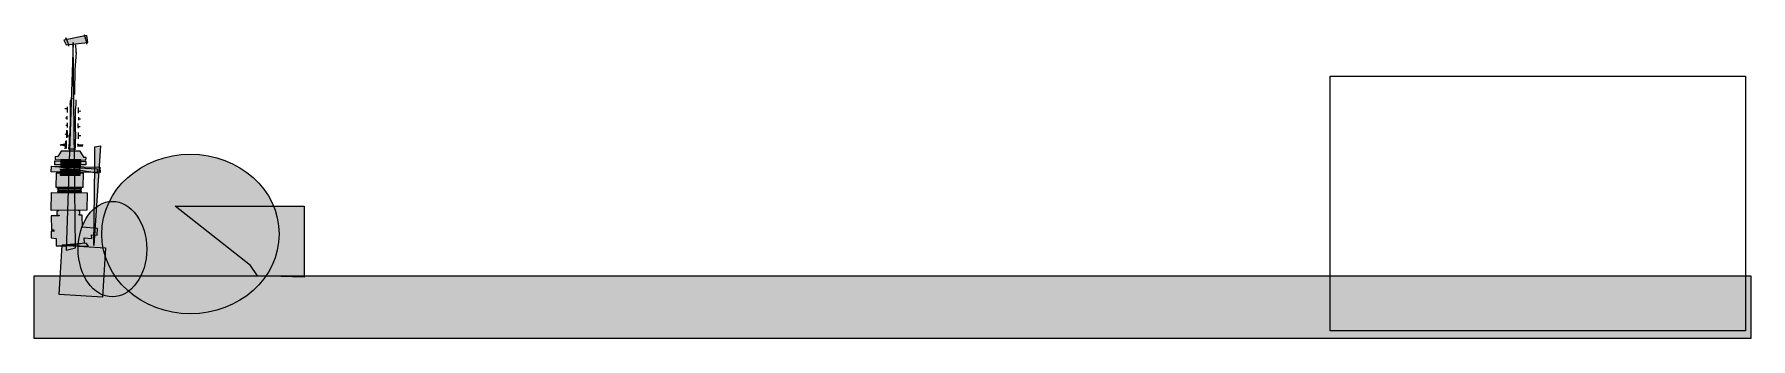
# Model space of a CAD drawing. Extents: x -1 to 1366, y -300 to -58.
import ezdxf

# ---------------------------------------------------------------- set-up
doc = ezdxf.new("R2010")
doc.units = 0
doc.header["$MEASUREMENT"] = 0
doc.layers.add('Layer 1', color=7, linetype='Continuous', lineweight=0)
picture_1 = doc.add_image_def('image1.png', size_in_pixel=(1207, 740))

msp = doc.modelspace()

# ---------------------------------------------------------------- hatches: boundary and pattern name
at = {"layer": 'Layer 1', "true_color": 0x000000, "transparency": 33554687}
h = msp.add_hatch(color=18, dxfattribs=at)
h.dxf.hatch_style = 2
h.paths.add_polyline_path([(24.4, -66), (41.7, -64.2), (40.8, -58.7), (22.6, -62.3)])
h = msp.add_hatch(color=18, dxfattribs=at)
h.dxf.hatch_style = 2
edge = h.paths.add_edge_path()
edge.add_spline(control_points=[(23.8, -60.2), (24.1, -60.8), (24.3, -61.3), (24.5, -61.8), (25.3, -63.5), (26.1, -65.3), (26.1, -67.1)], knot_values=[0, 0, 0, 0, 1, 1, 1, 2, 2, 2, 2], degree=3, periodic=0)
edge.add_line((26.1, -67.1), (23.8, -60.2))
h = msp.add_hatch(color=18, dxfattribs=at)
h.dxf.hatch_style = 2
h.paths.add_polyline_path([(29.9, -64.2), (24.4, -229.6), (31.7, -227.7)])
h = msp.add_hatch(color=18, dxfattribs=at)
h.dxf.hatch_style = 2
edge = h.paths.add_edge_path()
edge.add_spline(control_points=[(31.9, -66), (31.9, -68.1), (32, -70.2), (32, -72.4)], knot_values=[0, 0, 0, 0, 1, 1, 1, 1], degree=3, periodic=0)
edge.add_line((32, -72.4), (31.9, -66))
h = msp.add_hatch(color=18, dxfattribs=at)
h.dxf.hatch_style = 2
edge = h.paths.add_edge_path()
edge.add_spline(control_points=[(38.8, -57.8), (39.5, -60.3), (40.1, -62.9), (40.6, -65.6)], knot_values=[0, 0, 0, 0, 1, 1, 1, 1], degree=3, periodic=0)
edge.add_line((40.6, -65.6), (38.8, -57.8))
h = msp.add_hatch(color=18, dxfattribs=at)
h.dxf.hatch_style = 2
edge = h.paths.add_edge_path()
edge.add_spline(control_points=[(32.3, -72.2), (31.4, -81.4), (31.2, -90.6), (31, -99.9), (30.9, -101.8), (30.9, -103.8), (30.9, -105.7)], knot_values=[0, 0, 0, 0, 1, 1, 1, 2, 2, 2, 2], degree=3, periodic=0)
edge.add_line((30.9, -105.7), (32.3, -72.2))
h = msp.add_hatch(color=18, dxfattribs=at)
h.dxf.hatch_style = 2
edge = h.paths.add_edge_path()
edge.add_spline(control_points=[(29.5, -108.5), (28.5, -109), (27.9, -110.1), (27.6, -111.3), (27.3, -112.4), (27.4, -113.6), (27.5, -114.7), (27.9, -122.5), (27.4, -130.2), (27, -138)], knot_values=[0, 0, 0, 0, 1, 1, 1, 2, 2, 2, 3, 3, 3, 3], degree=3, periodic=0)
edge.add_line((27, -138), (29.5, -108.5))
h = msp.add_hatch(color=18, dxfattribs=at)
h.dxf.hatch_style = 2
edge = h.paths.add_edge_path()
edge.add_spline(control_points=[(24.7, -117.1), (24.2, -117.1), (23.7, -117.1), (23.2, -117.1)], knot_values=[0, 0, 0, 0, 1, 1, 1, 1], degree=3, periodic=0)
edge.add_line((23.2, -117.1), (24.7, -117.1))
h = msp.add_hatch(color=18, dxfattribs=at)
h.dxf.hatch_style = 2
edge = h.paths.add_edge_path()
edge.add_spline(control_points=[(25, -122.9), (25, -123.8), (25, -124.7), (25, -125.6)], knot_values=[0, 0, 0, 0, 1, 1, 1, 1], degree=3, periodic=0)
edge.add_line((25, -125.6), (25, -122.9))
h = msp.add_hatch(color=18, dxfattribs=at)
h.dxf.hatch_style = 2
edge = h.paths.add_edge_path()
edge.add_spline(control_points=[(25.2, -115.4), (25.2, -116.9), (25.2, -118.4), (25.2, -119.9)], knot_values=[0, 0, 0, 0, 1, 1, 1, 1], degree=3, periodic=0)
edge.add_line((25.2, -119.9), (25.2, -115.4))
h = msp.add_hatch(color=18, dxfattribs=at)
h.dxf.hatch_style = 2
edge = h.paths.add_edge_path()
edge.add_spline(control_points=[(32, -109.8), (32.3, -112.5), (31.8, -115.2), (31.6, -117.9), (31.4, -120.4), (31.5, -122.8), (31.5, -125.3), (31.7, -132.9), (31.7, -140.5), (31.6, -148.1)], knot_values=[0, 0, 0, 0, 1, 1, 1, 2, 2, 2, 3, 3, 3, 3], degree=3, periodic=0)
edge.add_line((31.6, -148.1), (32, -109.8))
h = msp.add_hatch(color=18, dxfattribs=at)
h.dxf.hatch_style = 2
edge = h.paths.add_edge_path()
edge.add_spline(control_points=[(34, -116), (34, -117.6), (34, -119.1), (34, -120.6)], knot_values=[0, 0, 0, 0, 1, 1, 1, 1], degree=3, periodic=0)
edge.add_line((34, -120.6), (34, -116))
h = msp.add_hatch(color=18, dxfattribs=at)
h.dxf.hatch_style = 2
edge = h.paths.add_edge_path()
edge.add_spline(control_points=[(34.8, -118.8), (35.2, -118.7), (35.5, -118.8), (35.9, -118.9)], knot_values=[0, 0, 0, 0, 1, 1, 1, 1], degree=3, periodic=0)
edge.add_line((35.9, -118.9), (34.8, -118.8))
h = msp.add_hatch(color=18, dxfattribs=at)
h.dxf.hatch_style = 2
edge = h.paths.add_edge_path()
edge.add_spline(control_points=[(24.9, -124.6), (24.5, -124.6), (24.2, -124.6), (23.9, -124.6)], knot_values=[0, 0, 0, 0, 1, 1, 1, 1], degree=3, periodic=0)
edge.add_line((23.9, -124.6), (24.9, -124.6))
h = msp.add_hatch(color=18, dxfattribs=at)
h.dxf.hatch_style = 2
edge = h.paths.add_edge_path()
edge.add_spline(control_points=[(24.9, -130.3), (24.6, -130.3), (24.3, -130.3), (24, -130.3)], knot_values=[0, 0, 0, 0, 1, 1, 1, 1], degree=3, periodic=0)
edge.add_line((24, -130.3), (24.9, -130.3))
h = msp.add_hatch(color=18, dxfattribs=at)
h.dxf.hatch_style = 2
edge = h.paths.add_edge_path()
edge.add_spline(control_points=[(24.6, -134.3), (24.6, -136.3), (24.5, -138.2), (24.6, -140.2)], knot_values=[0, 0, 0, 0, 1, 1, 1, 1], degree=3, periodic=0)
edge.add_line((24.6, -140.2), (24.6, -134.3))
h = msp.add_hatch(color=18, dxfattribs=at)
h.dxf.hatch_style = 2
edge = h.paths.add_edge_path()
edge.add_spline(control_points=[(24.9, -134.1), (25.2, -136), (25.4, -137.8), (25.4, -139.7)], knot_values=[0, 0, 0, 0, 1, 1, 1, 1], degree=3, periodic=0)
edge.add_line((25.4, -139.7), (24.9, -134.1))
h = msp.add_hatch(color=18, dxfattribs=at)
h.dxf.hatch_style = 2
edge = h.paths.add_edge_path()
edge.add_spline(control_points=[(25.2, -128.3), (25.2, -129.5), (25.2, -130.6), (25.2, -131.8)], knot_values=[0, 0, 0, 0, 1, 1, 1, 1], degree=3, periodic=0)
edge.add_line((25.2, -131.8), (25.2, -128.3))
h = msp.add_hatch(color=18, dxfattribs=at)
h.dxf.hatch_style = 2
edge = h.paths.add_edge_path()
edge.add_spline(control_points=[(33.5, -131.5), (34.2, -131.2), (34.9, -131.1), (35.5, -131.2)], knot_values=[0, 0, 0, 0, 1, 1, 1, 1], degree=3, periodic=0)
edge.add_line((35.5, -131.2), (33.5, -131.5))
h = msp.add_hatch(color=18, dxfattribs=at)
h.dxf.hatch_style = 2
edge = h.paths.add_edge_path()
edge.add_spline(control_points=[(33.7, -128.6), (33.7, -129.9), (33.7, -131.1), (33.8, -132.4)], knot_values=[0, 0, 0, 0, 1, 1, 1, 1], degree=3, periodic=0)
edge.add_line((33.8, -132.4), (33.7, -128.6))
h = msp.add_hatch(color=18, dxfattribs=at)
h.dxf.hatch_style = 2
edge = h.paths.add_edge_path()
edge.add_spline(control_points=[(33.9, -135.8), (33.9, -137.6), (33.9, -139.3), (33.9, -141)], knot_values=[0, 0, 0, 0, 1, 1, 1, 1], degree=3, periodic=0)
edge.add_line((33.9, -141), (33.9, -135.8))
h = msp.add_hatch(color=18, dxfattribs=at)
h.dxf.hatch_style = 2
edge = h.paths.add_edge_path()
edge.add_spline(control_points=[(34.2, -123.6), (34.2, -124.4), (34.2, -125.3), (34.2, -126.2)], knot_values=[0, 0, 0, 0, 1, 1, 1, 1], degree=3, periodic=0)
edge.add_line((34.2, -126.2), (34.2, -123.6))
h = msp.add_hatch(color=18, dxfattribs=at)
h.dxf.hatch_style = 2
edge = h.paths.add_edge_path()
edge.add_spline(control_points=[(35.1, -124.9), (35.3, -124.9), (35.5, -124.9), (35.7, -124.9)], knot_values=[0, 0, 0, 0, 1, 1, 1, 1], degree=3, periodic=0)
edge.add_line((35.7, -124.9), (35.1, -124.9))
h = msp.add_hatch(color=18, dxfattribs=at)
h.dxf.hatch_style = 2
edge = h.paths.add_edge_path()
edge.add_spline(control_points=[(23.3, -146.6), (22.1, -146.4), (20.8, -146.1), (19.5, -145.9), (19.9, -145.5), (20.6, -145.5), (21.2, -145.4), (21.9, -145.4), (22.5, -145.2), (23.1, -145), (23.3, -145.1), (23.4, -145.4), (23.2, -145.6), (23.1, -145.8), (22.9, -145.9), (22.7, -145.8)], knot_values=[0, 0, 0, 0, 1, 1, 1, 2, 2, 2, 3, 3, 3, 4, 4, 4, 5, 5, 5, 5], degree=3, periodic=0)
edge.add_line((22.7, -145.8), (23.3, -146.6))
h = msp.add_hatch(color=18, dxfattribs=at)
h.dxf.hatch_style = 2
edge = h.paths.add_edge_path()
edge.add_spline(control_points=[(24.5, -137.4), (24.1, -137.3), (23.7, -137.3), (23.3, -137.4)], knot_values=[0, 0, 0, 0, 1, 1, 1, 1], degree=3, periodic=0)
edge.add_line((23.3, -137.4), (24.5, -137.4))
h = msp.add_hatch(color=18, dxfattribs=at)
h.dxf.hatch_style = 2
edge = h.paths.add_edge_path()
edge.add_spline(control_points=[(23.9, -142.9), (23.7, -144.9), (23.5, -146.9), (23.3, -148.9)], knot_values=[0, 0, 0, 0, 1, 1, 1, 1], degree=3, periodic=0)
edge.add_line((23.3, -148.9), (23.9, -142.9))
h = msp.add_hatch(color=18, dxfattribs=at)
h.dxf.hatch_style = 2
edge = h.paths.add_edge_path()
edge.add_spline(control_points=[(24.3, -142.2), (24.3, -144.4), (24.3, -146.6), (24.3, -148.7)], knot_values=[0, 0, 0, 0, 1, 1, 1, 1], degree=3, periodic=0)
edge.add_line((24.3, -148.7), (24.3, -142.2))
h = msp.add_hatch(color=18, dxfattribs=at)
h.dxf.hatch_style = 2
edge = h.paths.add_edge_path()
edge.add_spline(control_points=[(26.8, -138.1), (26.9, -141.7), (26.6, -145.3), (26.1, -148.8)], knot_values=[0, 0, 0, 0, 1, 1, 1, 1], degree=3, periodic=0)
edge.add_line((26.1, -148.8), (26.8, -138.1))
h = msp.add_hatch(color=18, dxfattribs=at)
h.dxf.hatch_style = 2
edge = h.paths.add_edge_path()
edge.add_spline(control_points=[(26.1, -149), (28.1, -149), (30.1, -149), (32.1, -149)], knot_values=[0, 0, 0, 0, 1, 1, 1, 1], degree=3, periodic=0)
edge.add_line((32.1, -149), (26.1, -149))
h = msp.add_hatch(color=18, dxfattribs=at)
h.dxf.hatch_style = 2
edge = h.paths.add_edge_path()
edge.add_spline(control_points=[(34.8, -146), (34.3, -146), (33.8, -146), (33.3, -146)], knot_values=[0, 0, 0, 0, 1, 1, 1, 1], degree=3, periodic=0)
edge.add_line((33.3, -146), (34.8, -146))
h = msp.add_hatch(color=18, dxfattribs=at)
h.dxf.hatch_style = 2
edge = h.paths.add_edge_path()
edge.add_spline(control_points=[(33.4, -146.7), (34.8, -146.6), (36.2, -146.5), (37.6, -146.4)], knot_values=[0, 0, 0, 0, 1, 1, 1, 1], degree=3, periodic=0)
edge.add_line((37.6, -146.4), (33.4, -146.7))
h = msp.add_hatch(color=18, dxfattribs=at)
h.dxf.hatch_style = 2
edge = h.paths.add_edge_path()
edge.add_spline(control_points=[(37.8, -146.1), (36.3, -146.1), (34.9, -145.8), (33.5, -145.2)], knot_values=[0, 0, 0, 0, 1, 1, 1, 1], degree=3, periodic=0)
edge.add_line((33.5, -145.2), (37.8, -146.1))
h = msp.add_hatch(color=18, dxfattribs=at)
h.dxf.hatch_style = 2
edge = h.paths.add_edge_path()
edge.add_spline(control_points=[(34.2, -138.2), (34.8, -138.2), (35.4, -138.2), (36, -138.2)], knot_values=[0, 0, 0, 0, 1, 1, 1, 1], degree=3, periodic=0)
edge.add_line((36, -138.2), (34.2, -138.2))
h = msp.add_hatch(color=18, dxfattribs=at)
h.dxf.hatch_style = 2
h.paths.add_polyline_path([(46.3, -225.9), (47.1, -161.9), (47.2, -147.3), (51.8, -146.4)])
h = msp.add_hatch(color=18, dxfattribs=at)
h.dxf.hatch_style = 2
h.paths.add_polyline_path([(12.6, -162.8), (51.3, -163.5), (51.4, -167.8), (12.5, -167.2)])
h = msp.add_hatch(color=18, dxfattribs=at)
h.dxf.hatch_style = 2
h.paths.add_polyline_path([(15.4, -158.5), (40, -159.1), (40.1, -161.5), (15.2, -161.6)])
h = msp.add_hatch(color=18, dxfattribs=at)
h.dxf.hatch_style = 2
h.paths.add_polyline_path([(15.2, -162.9), (49.1, -164.7), (49.1, -168.3)])
h = msp.add_hatch(color=18, dxfattribs=at)
h.dxf.hatch_style = 2
h.paths.add_polyline_path([(26.1, -150.8), (20.3, -150.8), (17.8, -154.9), (15.5, -155.2), (15.5, -157.4), (39.9, -158), (40.4, -155.9), (38.7, -155.9), (35.5, -150.8)])
h = msp.add_hatch(color=18, dxfattribs=at)
h.dxf.hatch_style = 2
h.paths.add_polyline_path([(20.2, -157.5), (20.1, -163.2), (35.9, -163.8), (36, -157.7)])
h = msp.add_hatch(color=18, dxfattribs=at)
h.dxf.hatch_style = 2
edge = h.paths.add_edge_path()
edge.add_ellipse((123.3, -216.7), major_axis=(70.6, 0), ratio=0.90099, start_angle=0, end_angle=360)
h = msp.add_hatch(color=18, dxfattribs=at)
h.dxf.hatch_style = 2
h.paths.add_polyline_path([(16.5, -168.2), (16.2, -179.5), (37.9, -179.5), (38.1, -168.3)])
h = msp.add_hatch(color=18, dxfattribs=at)
h.dxf.hatch_style = 2
h.paths.add_polyline_path([(19.7, -166.4), (19.7, -166.8), (19.7, -169.9), (35.5, -169.8), (35.6, -165.4), (19.4, -165)])
h = msp.add_hatch(color=18, dxfattribs=at)
h.dxf.hatch_style = 2
h.paths.add_polyline_path([(12.6, -183.7), (41.1, -183.9), (40.8, -197.7), (12.5, -197.9)])
h = msp.add_hatch(color=18, dxfattribs=at)
h.dxf.hatch_style = 2
h.paths.add_polyline_path([(17.5, -181.1), (17.5, -180.4), (36.3, -180.1), (36.3, -181.3), (18, -181.1), (18.1, -182.5), (36.1, -182.3), (36, -181.2)])
h = msp.add_hatch(color=18, dxfattribs=at)
h.dxf.hatch_style = 2
h.paths.add_polyline_path([(17.5, -182.2), (17.8, -183.1), (36.6, -183), (36.6, -182.2)])
h = msp.add_hatch(color=18, dxfattribs=at)
h.dxf.hatch_style = 2
edge = h.paths.add_edge_path()
edge.add_ellipse((61.2, -228.7), major_axis=(0, 38), ratio=0.718391, start_angle=0, end_angle=360)
h = msp.add_hatch(color=18, dxfattribs=at)
h.dxf.hatch_style = 2
h.paths.add_polyline_path([(18.2, -197.9), (18.1, -198.6), (16.8, -198.7), (17, -201.7), (18.7, -201.7), (18.7, -202.2), (12.5, -202.2), (12.6, -213.5), (14.5, -213.4), (14.6, -214.6), (12.4, -214.5), (12.4, -219.8), (16.4, -220.3), (16.4, -226), (24.1, -226.2), (38.9, -223.6), (38.8, -219.8), (44.8, -220.3), (44.6, -217.3), (49.1, -217.5), (49.2, -212.2), (37.5, -211.3), (37.2, -201.7), (34.6, -201.6), (34.6, -200.8), (35.3, -200.8), (35.3, -198.3), (34.4, -198.3), (34.4, -197.7)])
h = msp.add_hatch(color=18, dxfattribs=at)
h.dxf.hatch_style = 2
h.paths.add_polyline_path([(190, -194.6), (214, -194.6), (214, -251), (176.8, -250.1), (171.2, -241.8), (111.3, -194.6)])
h = msp.add_hatch(color=18, dxfattribs=at)
h.dxf.hatch_style = 2
h.paths.add_polyline_path([(53.2, -266.9), (18.7, -264.8), (21.1, -225.5), (55.6, -227.6)])
h = msp.add_hatch(color=18, dxfattribs=at)
h.dxf.hatch_style = 2
h.paths.add_polyline_path([(40.4, -223.9), (21.1, -225.5), (42.2, -226.5)])
h = msp.add_hatch(color=18, dxfattribs=at)
h.dxf.hatch_style = 2
h.paths.add_polyline_path([(1366, -300), (-1, -300), (-1, -250), (1366, -250)])

# ---------------------------------------------------------------- linework, layer by layer
at = {"layer": 'Layer 1'}
for points in [[(24.4, -66), (41.7, -64.2), (40.8, -58.7), (22.6, -62.3)], [(29.9, -64.2), (24.4, -229.6), (31.7, -227.7)], [(46.3, -225.9), (47.1, -161.9), (47.2, -147.3), (51.8, -146.4)], [(12.6, -162.8), (51.3, -163.5), (51.4, -167.8), (12.5, -167.2)], [(15.4, -158.5), (40, -159.1), (40.1, -161.5), (15.2, -161.6)], [(15.2, -162.9), (49.1, -164.7), (49.1, -168.3)], [(26.1, -150.8), (20.3, -150.8), (17.8, -154.9), (15.5, -155.2), (15.5, -157.4), (39.9, -158), (40.4, -155.9), (38.7, -155.9), (35.5, -150.8)], [(20.2, -157.5), (20.1, -163.2), (35.9, -163.8), (36, -157.7)], [(16.5, -168.2), (16.2, -179.5), (37.9, -179.5), (38.1, -168.3)], [(12.6, -183.7), (41.1, -183.9), (40.8, -197.7), (12.5, -197.9)], [(17.5, -181.1), (17.5, -180.4), (36.3, -180.1), (36.3, -181.3), (18, -181.1), (18.1, -182.5), (36.1, -182.3), (36, -181.2)], [(17.5, -182.2), (17.8, -183.1), (36.6, -183), (36.6, -182.2)], [(18.2, -197.9), (18.1, -198.6), (16.8, -198.7), (17, -201.7), (18.7, -201.7), (18.7, -202.2), (12.5, -202.2), (12.6, -213.5), (14.5, -213.4), (14.6, -214.6), (12.4, -214.5), (12.4, -219.8), (16.4, -220.3), (16.4, -226), (24.1, -226.2), (38.9, -223.6), (38.8, -219.8), (44.8, -220.3), (44.6, -217.3), (49.1, -217.5), (49.2, -212.2), (37.5, -211.3), (37.2, -201.7), (34.6, -201.6), (34.6, -200.8), (35.3, -200.8), (35.3, -198.3), (34.4, -198.3), (34.4, -197.7)], [(190, -194.6), (214, -194.6), (214, -251), (176.8, -250.1), (171.2, -241.8), (111.3, -194.6)], [(53.2, -266.9), (18.7, -264.8), (21.1, -225.5), (55.6, -227.6)], [(40.4, -223.9), (21.1, -225.5), (42.2, -226.5)], [(1366, -300), (-1, -300), (-1, -250), (1366, -250)]]:
    msp.add_lwpolyline(points, close=True, dxfattribs=at)
msp.add_lwpolyline([(19.7, -166.4), (19.7, -166.8), (19.7, -169.9), (35.5, -169.8), (35.6, -165.4), (19.4, -165)], dxfattribs=at)
for centre, major_axis, ratio in [((123.3, -216.7), (70.6, 0), 0.90099), ((61.2, -228.7), (0, 38), 0.718391)]:
    msp.add_ellipse(centre, major_axis=major_axis, ratio=ratio, dxfattribs=at)
for points, knots in [([(23.8, -60.2), (24.1, -60.8), (24.3, -61.3), (24.5, -61.8), (25.3, -63.5), (26.1, -65.3), (26.1, -67.1)], [0, 0, 0, 0, 1, 1, 1, 2, 2, 2, 2]), ([(32.3, -72.2), (31.4, -81.4), (31.2, -90.6), (31, -99.9), (30.9, -101.8), (30.9, -103.8), (30.9, -105.7)], [0, 0, 0, 0, 1, 1, 1, 2, 2, 2, 2]), ([(29.5, -108.5), (28.5, -109), (27.9, -110.1), (27.6, -111.3), (27.3, -112.4), (27.4, -113.6), (27.5, -114.7), (27.9, -122.5), (27.4, -130.2), (27, -138)], [0, 0, 0, 0, 1, 1, 1, 2, 2, 2, 3, 3, 3, 3]), ([(32, -109.8), (32.3, -112.5), (31.8, -115.2), (31.6, -117.9), (31.4, -120.4), (31.5, -122.8), (31.5, -125.3), (31.7, -132.9), (31.7, -140.5), (31.6, -148.1)], [0, 0, 0, 0, 1, 1, 1, 2, 2, 2, 3, 3, 3, 3]), ([(23.3, -146.6), (22.1, -146.4), (20.8, -146.1), (19.5, -145.9), (19.9, -145.5), (20.6, -145.5), (21.2, -145.4), (21.9, -145.4), (22.5, -145.2), (23.1, -145), (23.3, -145.1), (23.4, -145.4), (23.2, -145.6), (23.1, -145.8), (22.9, -145.9), (22.7, -145.8)], [0, 0, 0, 0, 1, 1, 1, 2, 2, 2, 3, 3, 3, 4, 4, 4, 5, 5, 5, 5])]:
    msp.add_open_spline(points, degree=3, knots=knots, dxfattribs=at)
for points in [[(31.9, -66), (31.9, -68.1), (32, -70.2), (32, -72.4)], [(38.8, -57.8), (39.5, -60.3), (40.1, -62.9), (40.6, -65.6)], [(24.7, -117.1), (24.2, -117.1), (23.7, -117.1), (23.2, -117.1)], [(25, -122.9), (25, -123.8), (25, -124.7), (25, -125.6)], [(25.2, -115.4), (25.2, -116.9), (25.2, -118.4), (25.2, -119.9)], [(34, -116), (34, -117.6), (34, -119.1), (34, -120.6)], [(34.8, -118.8), (35.2, -118.7), (35.5, -118.8), (35.9, -118.9)], [(24.9, -124.6), (24.5, -124.6), (24.2, -124.6), (23.9, -124.6)], [(24.9, -130.3), (24.6, -130.3), (24.3, -130.3), (24, -130.3)], [(24.6, -134.3), (24.6, -136.3), (24.5, -138.2), (24.6, -140.2)], [(24.9, -134.1), (25.2, -136), (25.4, -137.8), (25.4, -139.7)], [(25.2, -128.3), (25.2, -129.5), (25.2, -130.6), (25.2, -131.8)], [(33.5, -131.5), (34.2, -131.2), (34.9, -131.1), (35.5, -131.2)], [(33.7, -128.6), (33.7, -129.9), (33.7, -131.1), (33.8, -132.4)], [(33.9, -135.8), (33.9, -137.6), (33.9, -139.3), (33.9, -141)], [(34.2, -123.6), (34.2, -124.4), (34.2, -125.3), (34.2, -126.2)], [(35.1, -124.9), (35.3, -124.9), (35.5, -124.9), (35.7, -124.9)], [(24.5, -137.4), (24.1, -137.3), (23.7, -137.3), (23.3, -137.4)], [(23.9, -142.9), (23.7, -144.9), (23.5, -146.9), (23.3, -148.9)], [(24.3, -142.2), (24.3, -144.4), (24.3, -146.6), (24.3, -148.7)], [(26.8, -138.1), (26.9, -141.7), (26.6, -145.3), (26.1, -148.8)], [(26.1, -149), (28.1, -149), (30.1, -149), (32.1, -149)], [(34.8, -146), (34.3, -146), (33.8, -146), (33.3, -146)], [(33.4, -146.7), (34.8, -146.6), (36.2, -146.5), (37.6, -146.4)], [(37.8, -146.1), (36.3, -146.1), (34.9, -145.8), (33.5, -145.2)], [(34.2, -138.2), (34.8, -138.2), (35.4, -138.2), (36, -138.2)]]:
    msp.add_open_spline(points, degree=3, dxfattribs=at)

# ---------------------------------------------------------------- pictures from other files: only their frames are drawn
image = msp.add_image(picture_1, insert=(1031, -293.9), size_in_units=(330.9, 202.9), dxfattribs=at)

doc.saveas('drawing.dxf')
